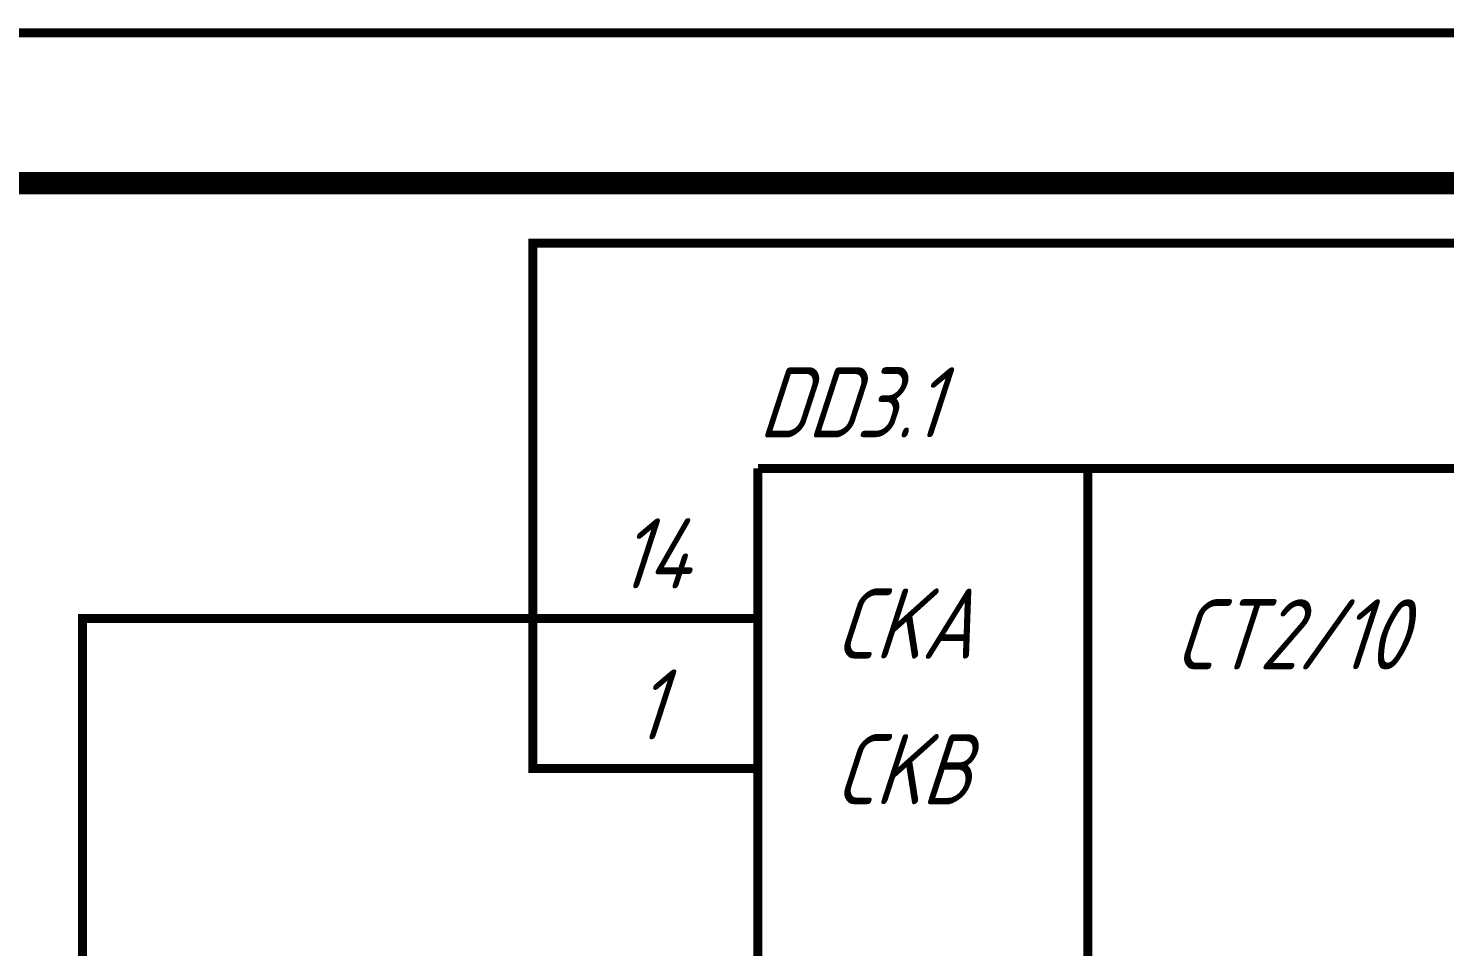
# Model space of a CAD drawing. Header units: millimetres. Extents: x 0 to 420, y 0 to 297.
# Drawn here: x 218.2 to 265.38, y 266.57 to 297.15 of the extents above; entities that cross this region are included whole.
import ezdxf

# ---------------------------------------------------------------- set-up
doc = ezdxf.new("R2010")
doc.units = ezdxf.units.MM
doc.layers.add('Sheet', color=255, linetype='Continuous')
doc.styles.add('GOST', font='', dxfattribs={"oblique": 18})
doc.styles.get('GOST').set_extended_font_data('GOST type A')

msp = doc.modelspace()

# ---------------------------------------------------------------- linework, layer by layer
at = {"layer": 'Sheet'}
for points, const_width in [([(0.045, 297), (419.978, 297), (419.978, 0), (0.045, 0), (0.045, 297)], 0.3), ([(0.045, 297), (0.045, 0), (419.978, 0), (419.978, 297), (0.045, 297), (0.045, 297)], 0.0991), ([(0.045, 297), (0.045, 0), (419.978, 0), (419.978, 297), (0.045, 297), (0.045, 297)], 0.0991)]:
    msp.add_lwpolyline(points, close=True, dxfattribs=dict(at, const_width=const_width))
for points, const_width in [([(20.052, 291.992), (414.97, 291.992)], 0.749), ([(287.493, 267.5), (292.489, 267.5), (292.489, 289.993), (235.004, 289.993), (235.004, 272.497), (237.496, 272.497)], 0.3), ([(242.504, 237.494), (242.504, 282.491)], 0.3), ([(282.496, 282.491), (242.504, 282.491)], 0.3), ([(253.496, 282.491), (253.496, 237.494)], 0.3), ([(292.489, 189.993), (292.489, 234.99), (220.004, 234.99), (220.004, 277.494), (237.496, 277.494)], 0.3), ([(242.504, 277.494), (237.496, 277.494)], 0.3), ([(242.504, 272.497), (237.496, 272.497)], 0.3)]:
    msp.add_lwpolyline(points, dxfattribs=dict(at, const_width=const_width))

# ---------------------------------------------------------------- texts
at = {"layer": 'Sheet', "style": 'GOST', "oblique": 18}
for s, height, p in [('DD3.1', 2.3358, (242.515, 283.525)), ('14', 2.3358, (237.84, 278.494)), ('CKA', 2.3358, (245.03, 276.158)), ('CT2/10', 2.3358, (256.347, 275.799)), ('1', 2.336, (238.383, 273.463)), ('CKB', 2.3358, (245.03, 271.307))]:
    msp.add_text(s, height=height, dxfattribs=at).set_placement(p)

doc.saveas('drawing.dxf')
